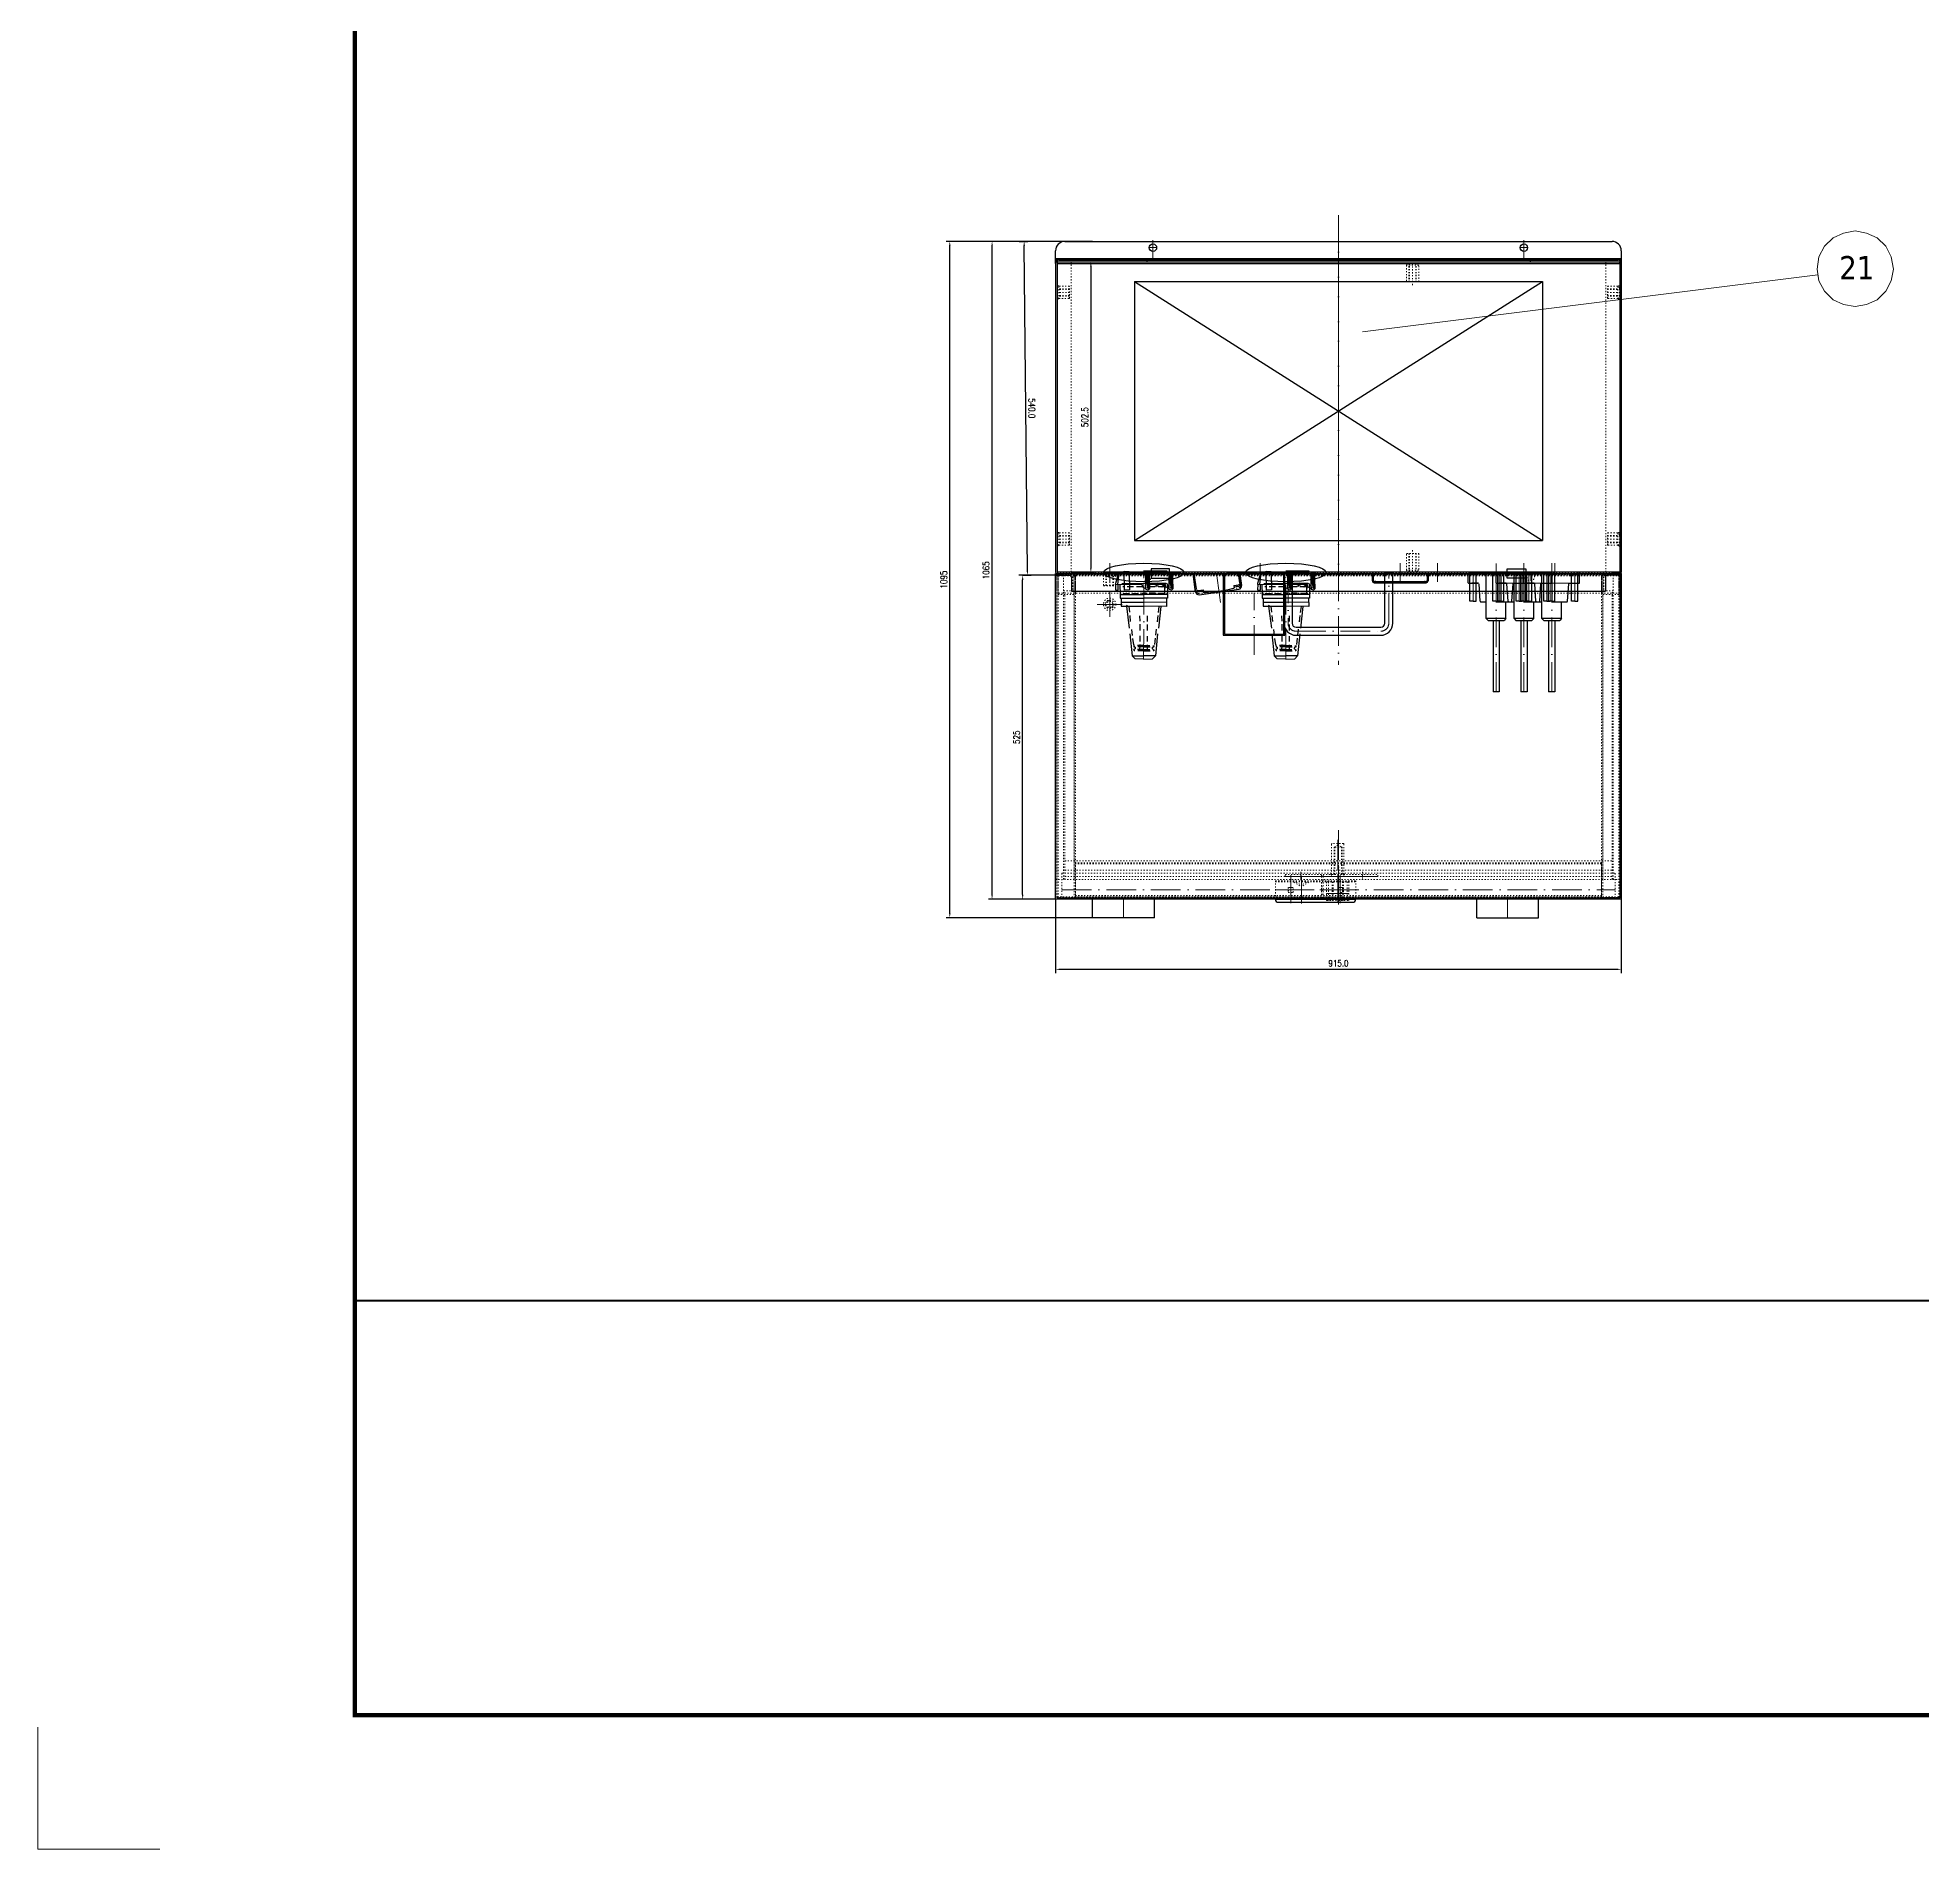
# Model space of a CAD drawing. Header units: millimetres. Extents: x 13152 to 35294, y -6229 to 54471.
# Drawn here: x 27005 to 30054, y 8140 to 11070 of the extents above; entities that cross this region are included whole.
import ezdxf

# ---------------------------------------------------------------- set-up
doc = ezdxf.new("R2010")
doc.units = ezdxf.units.MM
doc.header["$LTSCALE"] = 4
for name, pattern in [('ACAD_ISO03W100', [1.18, 0.47, -0.71]), ('ACAD_ISO10W100', [18, 12, -3, 0, -3]), ('DASHED', [0.75, 0.5, -0.25])]:
    doc.linetypes.add(name, pattern=pattern)
doc.layers.add('1', color=12, linetype='Continuous')
doc.layers.add('4虚线层', color=6, linetype='DASHED')
doc.layers.add('paper', color=254, linetype='Continuous', plot=False)
doc.layers.add('标注、文本', color=3, linetype='Continuous', lineweight=25)
doc.layers.add('铁心', color=3, linetype='Continuous', lineweight=0)
doc.styles.add('Tahoma$001', font='tahoma.ttf', dxfattribs={"height": 2.159784})
doc.styles.add('TH_GBDIM', font='romans.shx', dxfattribs={"width": 0.8, "bigfont": 'gbcbig.shx'})
doc.dimstyles.new('TH_GBDIM1', dxfattribs={"dimscale": 3, "dimtxt": 3.5, "dimasz": 2.5, "dimexe": 2, "dimexo": 0, "dimgap": 1.5, "dimtad": 1, "dimdec": 1, "dimzin": 0, "dimdsep": 46, "dimtxsty": 'TH_GBDIM', "dimcen": 2.5, "dimclrd": 3, "dimclre": 256, "dimclrt": 2, "dimadec": 0, "dimazin": 0, "dimtfac": 0.714286, "dimtdec": 1, "dimtmove": 0, "dimatfit": 3, "dimfxl": 0, "dimtzin": 0, "dimlwd": -1, "dimlwe": -1, "dimarcsym": 0})

# ---------------------------------------------------------------- blocks, each defined once
blk = doc.blocks.new('5354650')
at = {"layer": '4虚线层', "ltscale": 5}
h = blk.add_hatch(color=256, dxfattribs=at)
h.dxf.hatch_style = 2
h.paths.add_polyline_path([(26822.8, -1880.6), (26822.8, -1911.9), (26826.3, -1912.7)])
h = blk.add_hatch(color=256, dxfattribs=at)
h.dxf.hatch_style = 2
h.paths.add_polyline_path([(26822.8, -1880.6), (26826.2, -1881.4), (26826.3, -1912.7)])
at = {"layer": '标注、文本'}
h = blk.add_hatch(color=256, dxfattribs=at)
h.dxf.hatch_style = 2
h.paths.add_polyline_path([(26822.8, -1911.9), (26826.3, -1912.7), (26825.7, -1918.4)])
at = {"layer": '4虚线层', "ltscale": 5}
for points in [[(26842.5, -1858.2), (26842.4, -1880.7)], [(26847.9, -1879.1), (26848, -1847.1)], [(26918.7, -1875.1), (26894.8, -1874.6)], [(26918.9, -1886.8), (26894.8, -1887)], [(26916.9, -1860.8), (26945.2, -1864.4)], [(26951.6, -1874.6), (26927.5, -1874.9)], [(26951.7, -1887), (26927.7, -1886.6)], [(26945.1, -1865.1), (26945.4, -1866.7), (26946.8, -1867), (26948.4, -1866.6), (26949.4, -1865.4)], [(26950.2, -1864.8), (26949.5, -1864.7), (26949.4, -1865.4)], [(26951.6, -1881.2), (26951.4, -1865.9), (26950.9, -1865), (26950.2, -1864.8)], [(26846.3, -1914.4), (26844, -1914.6), (26847.8, -1914), (26848.2, -1890.1)], [(26916.4, -1900.7), (26944.8, -1897.8)], [(26949.6, -1896), (26948.4, -1895), (26947, -1894.7), (26945.4, -1895.1), (26945, -1897.1)], [(26949.6, -1896), (26950.1, -1896.9), (26950.8, -1897)], [(26950.8, -1897), (26951.5, -1897.2), (26951.8, -1895.8)]]:
    blk.add_lwpolyline(points, dxfattribs=at)
for points in [[(26858.8, -1847.4), (26858.8, -1847.4), (26858.4, -1880.8), (26858.4, -1880.8)], [(26860.6, -1849.2), (26860.6, -1849.2), (26860.6, -1880.6), (26860.6, -1880.6)], [(26879.3, -1856.5), (26879.3, -1856.5), (26907.8, -1859.4), (26907.8, -1859.4)], [(26858.7, -1914.4), (26858.7, -1914.4), (26858.4, -1880.8), (26858.4, -1880.8)], [(26942.9, -1880.6), (26942.9, -1880.6), (26943.1, -1863.9), (26943.1, -1863.9)], [(26942.9, -1880.6), (26942.9, -1880.6), (26943.3, -1898.2), (26943.3, -1898.2)], [(26945, -1881.1), (26945, -1881.1), (26944.8, -1897.8), (26944.8, -1897.8)], [(26945, -1881.1), (26945, -1881.1), (26945.2, -1864.4), (26945.2, -1864.4)], [(26949.5, -1880.7), (26949.5, -1880.7), (26949.4, -1865.4), (26949.4, -1865.4)], [(26949.5, -1880.7), (26949.5, -1880.7), (26949.4, -1896.7), (26949.4, -1896.7)], [(26950.2, -1864.8), (26950.2, -1864.8), (26950.4, -1864.2), (26950.4, -1864.2)], [(26951.6, -1881.2), (26951.6, -1881.2), (26951.8, -1895.8), (26951.8, -1895.8)], [(26842.7, -1917.2), (26842.7, -1917.2), (26842.9, -1916.5), (26842.9, -1916.5)], [(26843.7, -1906.5), (26843.7, -1906.5), (26848, -1897.3), (26848, -1897.3)], [(26848.2, -1909), (26848.2, -1909), (26844, -1914.6), (26844, -1914.6)], [(26844.9, -1914.1), (26844.9, -1914.1), (26860.9, -1914.1), (26860.9, -1914.1)], [(26847.8, -1911.1), (26847.8, -1911.1), (26846.3, -1914.4), (26846.3, -1914.4)], [(26847.6, -1902.3), (26847.6, -1902.3), (26847.8, -1901.6), (26847.8, -1901.6)], [(26879.7, -1905.4), (26879.7, -1905.4), (26908.2, -1901.8), (26908.2, -1901.8)]]:
    blk.add_open_spline(points, degree=3, dxfattribs=at)
at = {"layer": '标注、文本', "color": 1, "linetype": 'ACAD_ISO10W100', "lineweight": 18}
blk.add_line((26964.8, -1880.6), (26822.8, -1880.9), dxfattribs=at)
at = {"layer": '标注、文本'}
blk.add_lwpolyline([(26823, -1857.3), (26852.8, -1857.7), (26853.2, -1849.7), (26822.7, -1849.2)], close=True, dxfattribs=at)
for points in [[(26844.2, -1835.3), (26841.9, -1835.5), (26826.2, -1840.6)], [(26826.4, -1880.7), (26826.2, -1840.6), (26844.2, -1838.2)], [(26844.2, -1835.3), (26852.9, -1835.1), (26853.4, -1839.6), (26843.9, -1839.6)], [(26844.2, -1835.3), (26844, -1876.7), (26844.6, -1877.6), (26845.8, -1878.6)], [(26844.8, -1842), (26860.6, -1842.7), (26866.5, -1842.6), (26866.5, -1880.5)], [(26866.5, -1842.6), (26866.9, -1844.1), (26879.3, -1844.1), (26879.6, -1880.6)], [(26872.7, -1844), (26873, -1880.5)], [(26877.9, -1853.2), (26879.4, -1852.9), (26914.8, -1857.4)], [(26924.1, -1858.1), (26959.6, -1861.9), (26959.6, -1880.9)], [(26826.4, -1880.7), (26825.7, -1918.4), (26822.8, -1918.5), (26822.8, -1880.6)], [(26825.8, -1886.4), (26826.9, -1888.1), (26828.2, -1888.4)], [(26826.4, -1880.7), (26826.1, -1919.9), (26826.4, -1921.5), (26827.8, -1921.8)], [(26827.9, -1889.8), (26826.4, -1890.2), (26826.1, -1891.5)], [(26826.3, -1884.3), (26826.6, -1885.8), (26828, -1886.2)], [(26844.9, -1914.1), (26843.2, -1915.2), (26842.7, -1917.2), (26843.1, -1918.8), (26845.2, -1919.3), (26860.5, -1919.1), (26866.3, -1919), (26866.5, -1880.5)], [(26843.9, -1889.8), (26844, -1914.6), (26858.7, -1914.4), (26860.2, -1914), (26860.5, -1912.6), (26860.6, -1880.6)], [(26843.9, -1889.8), (26844, -1914.6), (26844.6, -1915.5), (26845.8, -1916.5)], [(26843.9, -1889.8), (26851.2, -1890)], [(26844, -1886.2), (26844.3, -1888.5)], [(26844, -1886.2), (26844.3, -1888.5)], [(26851.1, -1884.2), (26848.6, -1879.3), (26845.8, -1878.6)], [(26850.8, -1888.5), (26850.4, -1887), (26849, -1886.6)], [(26853.2, -1887.6), (26852.8, -1886.1), (26852.4, -1884.5), (26851.1, -1884.2)], [(26851.2, -1890), (26852.2, -1888.8), (26853.2, -1887.6)], [(26866.6, -1917.7), (26879.7, -1917.8), (26879.6, -1880.6)], [(26923.9, -1903.2), (26959.6, -1899.8), (26959.6, -1880.9)], [(26964.8, -1880.6), (26964.4, -1866.7), (26959.6, -1861.9)], [(26964.8, -1880.6), (26964.4, -1895.1), (26959.6, -1899.8)], [(26826.1, -1919.9), (26826.3, -1922.2), (26826.6, -1923.7), (26828, -1924)], [(26851.1, -1922.1), (26848.6, -1917.1), (26845.8, -1916.5)], [(26879.7, -1908.3), (26914.8, -1904.7)], [(26825.8, -1924.3), (26826.9, -1926), (26828.2, -1926.3)], [(26826.1, -1929.4), (26826.3, -1922.2)], [(26827.9, -1927.7), (26826.4, -1928), (26826.1, -1929.4)], [(26843.9, -1927.7), (26851.2, -1927.9)], [(26850.8, -1926.4), (26850.4, -1924.8), (26849, -1924.5)], [(26853.2, -1925.5), (26852.8, -1923.9), (26852.4, -1922.4), (26851.1, -1922.1)], [(26851.2, -1927.9), (26852, -1927.4), (26853.2, -1925.5)]]:
    blk.add_lwpolyline(points, dxfattribs=at)
for points in [[(26842.6, -1845.1), (26842.6, -1845.1), (26842.4, -1880.7), (26842.4, -1880.7)], [(26860.6, -1842.7), (26860.6, -1842.7), (26860.6, -1880.6), (26860.6, -1880.6)], [(26827.3, -1883.1), (26827.3, -1883.1), (26842.5, -1886.6), (26842.5, -1886.6)], [(26843.8, -1884), (26843.8, -1884), (26827.8, -1883.9), (26827.8, -1883.9)], [(26843.9, -1889.8), (26843.9, -1889.8), (26827.9, -1889.8), (26827.9, -1889.8)], [(26844, -1886.2), (26844, -1886.2), (26828, -1886.2), (26828, -1886.2)], [(26844.3, -1888.5), (26844.3, -1888.5), (26828.2, -1888.4), (26828.2, -1888.4)], [(26842.3, -1903.3), (26842.3, -1903.3), (26842.4, -1880.7), (26842.4, -1880.7)], [(26842.7, -1917.2), (26842.7, -1917.2), (26842.4, -1880.7), (26842.4, -1880.7)], [(26851.1, -1884.2), (26851.1, -1884.2), (26843.8, -1884), (26843.8, -1884)], [(26844, -1886.2), (26844, -1886.2), (26849, -1886.6), (26849, -1886.6)], [(26844.3, -1888.5), (26844.3, -1888.5), (26850.8, -1888.5), (26850.8, -1888.5)], [(26850.8, -1888.5), (26850.8, -1888.5), (26851, -1887.8), (26851, -1887.8)], [(26860.5, -1919.1), (26860.5, -1919.1), (26860.6, -1880.6), (26860.6, -1880.6)], [(26873.2, -1917.7), (26873.2, -1917.7), (26873, -1880.5), (26873, -1880.5)], [(26843.8, -1921.9), (26843.8, -1921.9), (26827.8, -1921.8), (26827.8, -1921.8)], [(26843.9, -1927.7), (26843.9, -1927.7), (26827.9, -1927.7), (26827.9, -1927.7)], [(26844, -1924.1), (26844, -1924.1), (26828, -1924), (26828, -1924)], [(26844.3, -1926.3), (26844.3, -1926.3), (26828.2, -1926.3), (26828.2, -1926.3)], [(26851.1, -1922.1), (26851.1, -1922.1), (26843.8, -1921.9), (26843.8, -1921.9)], [(26844, -1924.1), (26844, -1924.1), (26844.3, -1926.3), (26844.3, -1926.3)], [(26844, -1924.1), (26844, -1924.1), (26849, -1924.5), (26849, -1924.5)], [(26844.3, -1926.3), (26844.3, -1926.3), (26850.8, -1926.4), (26850.8, -1926.4)], [(26850.8, -1926.4), (26850.8, -1926.4), (26851, -1925.7), (26851, -1925.7)]]:
    blk.add_open_spline(points, degree=3, dxfattribs=at)
blk = doc.blocks.new('22569005')
at = {"layer": '4虚线层', "ltscale": 5}
blk.add_line((26040.1, -3605.1), (26040.1, -3615.1), dxfattribs=at)
at = {"layer": '标注、文本'}
for p, q in [((25863.8, -3565.1), (25849.8, -3565.1)), ((25864.8, -3581.7), (25864.8, -3566.1)), ((25864.8, -3581.7), (25864.8, -3571.1)), ((25864.8, -3581.7), (25864.8, -3571.1)), ((25893.9, -3584.6), (25865.8, -3582.7)), ((25893.9, -3584.6), (25865.8, -3582.7)), ((25894.8, -3610.1), (25894.8, -3585.6)), ((25894.8, -3610.1), (25894.8, -3585.6)), ((25921.8, -3594.1), (25894.8, -3594.1)), ((25921.8, -3594.1), (25924.8, -3597.1)), ((25921.8, -3594.1), (25921.8, -3626.1)), ((25921.8, -3594.1), (25924.8, -3597.1)), ((25921.8, -3594.1), (25921.8, -3626.1)), ((25921.8, -3626.1), (25848.8, -3626.1)), ((25894.8, -3634.7), (25894.8, -3626.1)), ((25894.8, -3634.7), (25894.8, -3626.1)), ((25921.8, -3626.1), (25924.8, -3623.1)), ((25921.8, -3626.1), (25924.8, -3623.1)), ((25924.8, -3623.1), (25924.8, -3597.1)), ((25924.8, -3623.1), (25924.8, -3597.1)), ((25924.8, -3605.1), (26040.1, -3605.1)), ((25924.8, -3615.1), (26040.1, -3615.1)), ((26040.1, -3605.1), (26040.1, -3615.1)), ((25850.3, -3646.2), (25850.3, -3647.2)), ((25850.3, -3647.2), (25850.9, -3647.2)), ((25850.3, -3647.2), (25850.9, -3647.2)), ((25850.3, -3654.1), (25850.3, -3649.1)), ((25850.9, -3649.1), (25850.3, -3649.1)), ((25850.9, -3647.2), (25850.9, -3649.1)), ((25863.8, -3655.1), (25851.3, -3655.1)), ((25864.8, -3654.1), (25864.8, -3638.5)), ((25864.8, -3638.6), (25864.8, -3649.1)), ((25864.8, -3638.6), (25864.8, -3649.1)), ((25893.9, -3635.7), (25865.8, -3637.6)), ((25893.9, -3635.7), (25865.8, -3637.6))]:
    blk.add_line(p, q, dxfattribs=at)
at = {"layer": '标注、文本', "color": 1, "linetype": 'ACAD_ISO10W100', "lineweight": 18}
blk.add_line((26040.1, -3610.1), (25848.8, -3610.1), dxfattribs=at)
at = {"layer": '标注、文本'}
for points in [[(25848.7, -3609.9), (25848.4, -3649.2), (25848.7, -3650.7), (25850.1, -3651)], [(25848.4, -3649.2), (25848.6, -3651.4), (25848.9, -3653), (25850.3, -3653.3)]]:
    blk.add_lwpolyline(points, dxfattribs=at)
for centre, start, end in [((25849.8, -3566.1), 90, 180), ((25863.8, -3566.1), 0, 90), ((25893.8, -3585.6), 0, 86.1859), ((25893.8, -3585.6), 0, 86.1859), ((25851.3, -3654.1), 180, 270), ((25863.8, -3654.1), 270, 0), ((25893.8, -3634.7), 273.8141, 0), ((25893.8, -3634.7), 273.8141, 0)]:
    blk.add_arc(centre, 1, start, end, dxfattribs=at)
blk.add_open_spline([(25864.9, -3574.3), (25864.9, -3574.3), (25864.7, -3610), (25864.7, -3610)], degree=3, dxfattribs=at)
blk = doc.blocks.new('*D286')
at = {"layer": 'Defpoints', "color": 0}
for p in [(28549.1, 10740.7), (28666.9, 10740.7), (28651.9, 9676.7)]:
    blk.add_point(p, dxfattribs=at)
at = {"layer": '标注、文本'}
for p, q in [((28666.9, 10740.7), (28543.1, 10740.7)), ((28651.9, 9676.7), (28543.1, 9676.7))]:
    blk.add_line(p, q, dxfattribs=at)
at = {"layer": '标注、文本', "color": 3}
blk.add_line((28549.1, 9684.2), (28549.1, 10733.2), dxfattribs=at)
for points in [[(28547.9, 10733.2), (28550.4, 10733.2), (28549.1, 10740.7)], [(28547.9, 9684.2), (28550.4, 9684.2), (28549.1, 9676.7)]]:
    blk.add_solid(points, dxfattribs=at)
at = {"layer": '标注、文本', "color": 2, "insert": (28539.4, 10208.7), "char_height": 10.5, "attachment_point": 5, "rotation": 90, "style": 'TH_GBDIM'}
blk.add_mtext('1065', dxfattribs=at)
blk = doc.blocks.new('*D287')
at = {"layer": 'Defpoints', "color": 0}
for p in [(28651.9, 9676.7), (29566.9, 9676.7), (29566.9, 9563.3)]:
    blk.add_point(p, dxfattribs=at)
at = {"layer": '标注、文本'}
for p, q in [((28651.9, 9676.7), (28651.9, 9557.3)), ((29566.9, 9676.7), (29566.9, 9557.3))]:
    blk.add_line(p, q, dxfattribs=at)
at = {"layer": '标注、文本', "color": 3}
blk.add_line((28659.4, 9563.3), (29559.4, 9563.3), dxfattribs=at)
for points in [[(28659.4, 9564.5), (28659.4, 9562), (28651.9, 9563.3)], [(29559.4, 9564.5), (29559.4, 9562), (29566.9, 9563.3)]]:
    blk.add_solid(points, dxfattribs=at)
at = {"layer": '标注、文本', "color": 2, "insert": (29109.4, 9573), "char_height": 10.5, "attachment_point": 5, "style": 'TH_GBDIM'}
blk.add_mtext('915.0', dxfattribs=at)
blk = doc.blocks.new('*D288')
at = {"layer": 'Defpoints', "color": 0}
for p in [(28598.6, 10200.7), (28656.8, 10200.7), (28651.9, 9676.7)]:
    blk.add_point(p, dxfattribs=at)
at = {"layer": '标注、文本'}
for p, q in [((28656.8, 10200.7), (28592.6, 10200.7)), ((28651.9, 9676.7), (28592.6, 9676.7))]:
    blk.add_line(p, q, dxfattribs=at)
at = {"layer": '标注、文本', "color": 3}
blk.add_line((28598.6, 9684.2), (28598.6, 10193.2), dxfattribs=at)
for points in [[(28597.4, 10193.2), (28599.9, 10193.2), (28598.6, 10200.7)], [(28597.4, 9684.2), (28599.9, 9684.2), (28598.6, 9676.7)]]:
    blk.add_solid(points, dxfattribs=at)
at = {"layer": '标注、文本', "color": 2, "insert": (28588.9, 9938.7), "char_height": 10.5, "attachment_point": 5, "rotation": 90, "style": 'TH_GBDIM'}
blk.add_mtext('525', dxfattribs=at)
blk = doc.blocks.new('*D300')
at = {"layer": 'Defpoints', "color": 0}
for p in [(28480.7, 10740.7), (28711.8, 10740.7), (28711.8, 9646.7)]:
    blk.add_point(p, dxfattribs=at)
at = {"layer": '标注、文本'}
for p, q in [((28711.8, 10740.7), (28474.7, 10740.7)), ((28711.8, 9646.7), (28474.7, 9646.7))]:
    blk.add_line(p, q, dxfattribs=at)
at = {"layer": '标注、文本', "color": 3}
blk.add_line((28480.7, 9654.2), (28480.7, 10733.2), dxfattribs=at)
for points in [[(28479.5, 10733.2), (28482, 10733.2), (28480.7, 10740.7)], [(28479.5, 9654.2), (28482, 9654.2), (28480.7, 9646.7)]]:
    blk.add_solid(points, dxfattribs=at)
at = {"layer": '标注、文本', "color": 2, "insert": (28471, 10193.7), "char_height": 10.5, "attachment_point": 5, "rotation": 90, "style": 'TH_GBDIM'}
blk.add_mtext('1095', dxfattribs=at)
blk = doc.blocks.new('*D281')
at = {"layer": 'Defpoints', "color": 0}
for p in [(28593.2, 10740.7), (28601, 10740.8), (28598.6, 10200.7)]:
    blk.add_point(p, dxfattribs=at)
at = {"layer": '标注、文本', "linetype": 'ByBlock'}
for p, q in [((28593.2, 10740.7), (28607, 10740.8)), ((28598.6, 10200.7), (28612.3, 10200.8))]:
    blk.add_line(p, q, dxfattribs=at)
at = {"layer": '标注、文本', "color": 3, "linetype": 'ByBlock'}
blk.add_line((28606.3, 10208.3), (28601, 10733.3), dxfattribs=at)
at = {"layer": '标注、文本', "color": 3}
for points in [[(28602.3, 10733.3), (28599.8, 10733.3), (28601, 10740.8)], [(28607.5, 10208.3), (28605, 10208.3), (28606.3, 10200.8)]]:
    blk.add_solid(points, dxfattribs=at)
at = {"layer": '标注、文本', "color": 2, "insert": (28613.4, 10470.9), "char_height": 10.5, "attachment_point": 5, "rotation": 270.5708, "style": 'TH_GBDIM'}
blk.add_mtext('540.0', dxfattribs=at)
blk = doc.blocks.new('*D304')
at = {"layer": 'Defpoints', "color": 0}
for p in [(28656.9, 10707.7), (28676.9, 10205.2), (28708.9, 10205.2)]:
    blk.add_point(p, dxfattribs=at)
at = {"layer": '标注、文本', "linetype": 'ByBlock'}
for p, q in [((28656.9, 10707.7), (28714.9, 10707.7)), ((28676.9, 10205.2), (28714.9, 10205.2))]:
    blk.add_line(p, q, dxfattribs=at)
at = {"layer": '标注、文本', "color": 3, "linetype": 'ByBlock'}
blk.add_line((28708.9, 10700.2), (28708.9, 10212.7), dxfattribs=at)
at = {"layer": '标注、文本', "color": 3}
for points in [[(28707.7, 10700.2), (28710.2, 10700.2), (28708.9, 10707.7)], [(28707.7, 10212.7), (28710.2, 10212.7), (28708.9, 10205.2)]]:
    blk.add_solid(points, dxfattribs=at)
at = {"layer": '标注、文本', "color": 2, "insert": (28699.2, 10456.4), "char_height": 10.5, "attachment_point": 5, "rotation": 90, "style": 'TH_GBDIM'}
blk.add_mtext('502.5', dxfattribs=at)

msp = doc.modelspace()

# ---------------------------------------------------------------- linework, layer by layer
at = {"layer": '1', "color": 0, "lineweight": 40}
msp.add_line((27518.54, 9027.84), (35096.39, 9027.84), dxfattribs=at)
at = {"layer": '1', "color": 0, "lineweight": 40, "const_width": 6.91}
msp.add_lwpolyline([(27518.54, 8356.89), (35096.39, 8356.89), (35096.39, 13803.47), (27518.54, 13803.47), (27518.54, 8356.89)], dxfattribs=at)
at = {"layer": 'paper', "lineweight": 13}
for q in [(27005.45, 8337.15), (27202.79, 8139.81)]:
    msp.add_line((27005.45, 8139.81), q, dxfattribs=at)
at = {"layer": '标注、文本', "color": 1, "linetype": 'ACAD_ISO10W100', "lineweight": 18}
for p, q in [((29109.36, 10783.37), (29109.36, 10055.92)), ((28803.36, 10730.69), (28815.36, 10730.69)), ((28809.36, 10712.59), (28809.36, 10742.59)), ((29109.36, 10742.97), (29109.36, 10174.22)), ((29109.36, 10712.59), (29109.36, 10742.59)), ((29403.36, 10730.69), (29415.36, 10730.69)), ((29409.36, 10712.59), (29409.36, 10742.59)), ((28739.36, 10220.19), (28739.36, 10190.19)), ((28982.86, 10220.19), (28982.86, 10190.19)), ((29209.36, 10220.19), (29209.36, 10190.19)), ((29269.36, 10220.19), (29269.36, 10190.19)), ((29364.36, 10219.81), (29364.36, 10189.81)), ((29409.36, 10220.19), (29409.36, 10190.19)), ((29454.36, 10220.19), (29454.36, 10190.19)), ((29459.36, 10220.19), (29459.36, 10190.19)), ((28852.26, 10205.19), (28719.44, 10205.19)), ((28800.36, 10203.65), (28800.36, 10191.65)), ((28918.65, 10156.72), (28911.86, 10205.02)), ((29050.76, 10205.19), (28917.94, 10205.19)), ((29027.86, 10203.69), (29027.86, 10123.19)), ((29169.32, 10191.72), (29169.32, 10187.44)), ((29190.86, 10123.19), (29190.86, 10203.69)), ((29249.32, 10191.72), (29249.32, 10187.44)), ((29327.12, 10203.69), (29327.12, 10158.69)), ((29327.12, 10203.69), (29327.12, 10158.69)), ((29364.35, 10203.69), (29364.35, 10158.69)), ((29364.35, 10203.69), (29364.35, 10158.69)), ((29369.35, 10158.69), (29369.35, 10205.19)), ((29372.12, 10203.69), (29372.12, 10158.69)), ((29401.59, 10203.69), (29401.59, 10158.69)), ((29401.59, 10203.69), (29401.59, 10158.69)), ((29406.59, 10158.69), (29406.59, 10205.19)), ((29412.12, 10158.69), (29412.12, 10205.19)), ((29417.12, 10203.69), (29417.12, 10158.69)), ((29417.12, 10203.69), (29417.12, 10158.69)), ((29420.36, 10203.65), (29420.36, 10191.65)), ((29446.59, 10203.69), (29446.59, 10158.69)), ((29446.59, 10203.69), (29446.59, 10158.69)), ((29451.59, 10158.69), (29451.59, 10205.19)), ((29491.59, 10203.69), (29491.59, 10158.69)), ((29491.59, 10203.69), (29491.59, 10158.69)), ((28719.36, 10153.69), (28759.36, 10153.69)), ((28739.36, 10133.69), (28739.36, 10173.69)), ((28972.86, 10072.2), (28972.86, 10172.2)), ((29040.86, 10110.19), (29177.86, 10110.19)), ((29109.36, 9788.43), (29109.36, 9668.09)), ((29108.32, 9772.71), (29108.32, 9701.93)), ((29109.36, 9731.65), (29109.36, 9668.81)), ((29032.36, 9715.34), (29032.36, 9670.16)), ((29048.32, 9721.24), (29048.32, 9707.69)), ((29049.37, 9714.75), (29049.37, 9669.57)), ((29108.32, 9671.09), (29108.32, 9716.58)), ((29112.36, 9715.34), (29112.36, 9670.16)), ((28661.86, 9691.69), (29556.86, 9691.69)), ((28761.75, 9646.7), (28761.75, 9676.69)), ((29007.36, 9691.69), (29137.36, 9691.69)), ((29090.32, 9686.19), (29126.32, 9686.19)), ((29382.96, 9646.7), (29382.96, 9676.69))]:
    msp.add_line(p, q, dxfattribs=at)
at = {"layer": '标注、文本'}
for p, q in [((28666.86, 10740.69), (29551.86, 10740.69)), ((28651.86, 10705.19), (28651.86, 10725.69)), ((28651.86, 10712.69), (28651.86, 10205.69)), ((29566.86, 10712.69), (28651.86, 10712.69)), ((29566.86, 10710.69), (28651.86, 10710.69)), ((28654.36, 10712.69), (28654.36, 10709.52)), ((28654.36, 10712.69), (28654.36, 10203.69)), ((28654.36, 10707.69), (29564.36, 10707.69)), ((28654.36, 10705.19), (29564.36, 10705.19)), ((28656.86, 10710.19), (29561.86, 10710.19)), ((28799.36, 10710.19), (28799.36, 10707.69)), ((29419.36, 10710.19), (29419.36, 10707.69)), ((29564.36, 10712.69), (29564.36, 10203.69)), ((29566.86, 10725.69), (29566.86, 10703.29)), ((29566.86, 10712.69), (29566.86, 10205.69)), ((28657.36, 10668.19), (28654.36, 10669.37)), ((28779.36, 10675.69), (28779.36, 10256.69)), ((28779.36, 10675.69), (29439.36, 10675.69)), ((28779.36, 10675.69), (29439.36, 10256.69)), ((28779.36, 10256.69), (29439.36, 10675.69)), ((29439.36, 10675.69), (29439.36, 10256.69)), ((29561.36, 10668.19), (29564.36, 10669.37)), ((28657.36, 10648.19), (28654.36, 10646.79)), ((29561.36, 10648.19), (29564.36, 10646.79)), ((28657.36, 10269.19), (28654.36, 10270.37)), ((28657.36, 10249.19), (28654.36, 10247.79)), ((28779.36, 10256.69), (29439.36, 10256.69)), ((29561.36, 10269.19), (29564.36, 10270.37)), ((29561.36, 10249.19), (29564.36, 10247.79)), ((28651.86, 10203.69), (29566.86, 10203.69)), ((28651.86, 9676.69), (28651.86, 10203.69)), ((28651.86, 9708.69), (28651.86, 10199.69)), ((28654.36, 10206.19), (29564.36, 10206.19)), ((28654.36, 10203.69), (29564.36, 10203.69)), ((28655.86, 10203.69), (28664.86, 10203.69)), ((28656.86, 10200.69), (28674.86, 10200.69)), ((28677.36, 10198.19), (28677.36, 10175.19)), ((28681.86, 10199.69), (28683.86, 10199.69)), ((28729.36, 10200.69), (28727.96, 10203.69)), ((28749.36, 10200.69), (28750.54, 10203.69)), ((28806.36, 10211.19), (28806.36, 10196.19)), ((28836.36, 10211.19), (28806.36, 10211.19)), ((28806.36, 10196.19), (28836.36, 10196.19)), ((28836.36, 10196.19), (28836.36, 10211.19)), ((28874.23, 10203.28), (28876.21, 10203.56)), ((28878.41, 10173.58), (28874.23, 10203.28)), ((28876.21, 10203.56), (28949.89, 10203.82)), ((28879.69, 10178.81), (28876.21, 10203.56)), ((28922.86, 10203.69), (28922.86, 10103.69)), ((28924.86, 10203.69), (28924.86, 10105.69)), ((28940.02, 10184.25), (28947.45, 10185.3)), ((28940.02, 10184.25), (28940.55, 10180.49)), ((28940.3, 10182.27), (28947.73, 10183.32)), ((28944.97, 10184.95), (28945.25, 10182.97)), ((28947.91, 10203.54), (28949.89, 10203.82)), ((28950, 10188.69), (28947.91, 10203.54)), ((28952.68, 10184.01), (28949.89, 10203.82)), ((28949.89, 10203.82), (28952.68, 10184.01)), ((28950.7, 10183.74), (28950.56, 10184.73)), ((29020.86, 10105.69), (29020.86, 10203.69)), ((29021.36, 10203.69), (29021.36, 10123.19)), ((29034.36, 10203.69), (29021.36, 10203.69)), ((29022.86, 10103.69), (29022.86, 10203.69)), ((29034.36, 10203.69), (29034.36, 10123.19)), ((29164.32, 10191.69), (29164.32, 10203.69)), ((29164.32, 10203.69), (29165.82, 10203.69)), ((29165.82, 10192.19), (29165.82, 10203.69)), ((29167.32, 10190.69), (29251.32, 10190.69)), ((29167.32, 10188.69), (29251.32, 10188.69)), ((29197.36, 10203.69), (29184.36, 10203.69)), ((29184.36, 10123.19), (29184.36, 10203.69)), ((29197.36, 10123.19), (29197.36, 10203.69)), ((29252.82, 10203.69), (29252.82, 10192.19)), ((29252.82, 10203.69), (29254.32, 10203.69)), ((29254.32, 10203.69), (29254.32, 10191.69)), ((29322.12, 10158.69), (29322.12, 10205.19)), ((29332.12, 10158.69), (29332.12, 10205.19)), ((29359.35, 10158.69), (29359.35, 10205.19)), ((29364.36, 10206.19), (29364.36, 10203.69)), ((29367.12, 10158.69), (29367.12, 10205.19)), ((29372.12, 10203.69), (29372.12, 10158.69)), ((29377.12, 10158.69), (29377.12, 10205.19)), ((29382.36, 10196.19), (29382.36, 10211.19)), ((29382.36, 10211.19), (29412.36, 10211.19)), ((29412.36, 10196.19), (29382.36, 10196.19)), ((29396.59, 10158.69), (29396.59, 10205.19)), ((29404.35, 10158.69), (29404.35, 10205.19)), ((29409.35, 10203.69), (29409.35, 10158.69)), ((29409.35, 10203.69), (29409.35, 10158.69)), ((29409.36, 10206.19), (29409.36, 10203.69)), ((29412.36, 10211.19), (29412.36, 10196.19)), ((29414.35, 10158.69), (29414.35, 10205.19)), ((29422.12, 10158.69), (29422.12, 10205.19)), ((29441.59, 10158.69), (29441.59, 10205.19)), ((29449.35, 10158.69), (29449.35, 10205.19)), ((29454.35, 10203.69), (29454.35, 10158.69)), ((29454.35, 10203.69), (29454.35, 10158.69)), ((29454.36, 10206.19), (29454.36, 10203.69)), ((29459.35, 10158.69), (29459.35, 10205.19)), ((29486.59, 10158.69), (29486.59, 10205.19)), ((29496.59, 10158.69), (29496.59, 10205.19)), ((29536.86, 10199.69), (29534.86, 10199.69)), ((29541.36, 10198.19), (29541.36, 10175.19)), ((29561.86, 10200.69), (29543.86, 10200.69)), ((29562.86, 10203.69), (29553.86, 10203.69)), ((29562.86, 10201.69), (29553.86, 10201.69)), ((29564.86, 10199.69), (29562.86, 10199.69)), ((29564.86, 10201.69), (29564.86, 9678.69)), ((29564.86, 10171.69), (29564.86, 10201.69)), ((29564.86, 9679.69), (29564.86, 10199.69)), ((29564.86, 9708.69), (29564.86, 10199.69)), ((29566.86, 10203.69), (29566.86, 9676.69)), ((29566.86, 9708.69), (29566.86, 10199.69)), ((28677.36, 10175.19), (29541.36, 10175.19)), ((28880.39, 10173.85), (28880.25, 10174.84)), ((28883.08, 10176.25), (28890.51, 10177.3)), ((28883.36, 10174.27), (28890.79, 10175.32)), ((28884.06, 10169.32), (28948.42, 10178.37)), ((28885.56, 10176.6), (28885.84, 10174.62)), ((28890.51, 10177.3), (28891.04, 10173.53)), ((29327.12, 10158.69), (29322.12, 10158.69)), ((29327.12, 10158.69), (29332.12, 10158.69)), ((29364.35, 10158.69), (29359.35, 10158.69)), ((29364.35, 10158.69), (29369.35, 10158.69)), ((29372.12, 10158.69), (29367.12, 10158.69)), ((29372.12, 10158.69), (29377.12, 10158.69)), ((29401.59, 10158.69), (29396.59, 10158.69)), ((29401.59, 10158.69), (29406.59, 10158.69)), ((29409.35, 10158.69), (29404.35, 10158.69)), ((29409.35, 10158.69), (29414.35, 10158.69)), ((29417.12, 10158.69), (29412.12, 10158.69)), ((29417.12, 10158.69), (29422.12, 10158.69)), ((29446.59, 10158.69), (29441.59, 10158.69)), ((29446.59, 10158.69), (29451.59, 10158.69)), ((29454.35, 10158.69), (29449.35, 10158.69)), ((29454.35, 10158.69), (29459.35, 10158.69)), ((29491.59, 10158.69), (29486.59, 10158.69)), ((29491.59, 10158.69), (29496.59, 10158.69)), ((28922.86, 10103.69), (29022.86, 10103.69)), ((28924.86, 10105.69), (29020.86, 10105.69)), ((29040.86, 10116.69), (29177.86, 10116.69)), ((29040.86, 10103.69), (29177.86, 10103.69)), ((29566.86, 9676.69), (28651.86, 9676.69)), ((28711.75, 9646.7), (28711.75, 9676.69)), ((28811.75, 9646.7), (28811.75, 9676.69)), ((29007.36, 9676.69), (29137.36, 9676.69)), ((29012.36, 9671.69), (29132.36, 9671.69)), ((29081.82, 9679.69), (29084.82, 9679.69)), ((29332.96, 9646.7), (29332.96, 9676.69)), ((29432.96, 9646.7), (29432.96, 9676.69)), ((29564.36, 9678.69), (29564.36, 9680.69)), ((28811.75, 9646.7), (28711.75, 9646.7)), ((29332.96, 9646.7), (29432.96, 9646.7))]:
    msp.add_line(p, q, dxfattribs=at)
at = {"layer": '标注、文本', "color": 2, "linetype": 'ACAD_ISO03W100', "lineweight": 18}
for p, q in [((28654.36, 10712.69), (28654.36, 10205.69)), ((28676.86, 10704.69), (28654.36, 10704.69)), ((28656.86, 10707.69), (29561.86, 10707.69)), ((28676.86, 10712.69), (28676.86, 10205.19)), ((28676.86, 10712.69), (28676.86, 10205.19)), ((29219.36, 10702.19), (29222.36, 10705.19)), ((29219.36, 10702.19), (29219.36, 10675.69)), ((29239.36, 10702.19), (29219.36, 10702.19)), ((29236.36, 10705.19), (29222.36, 10705.19)), ((29223.36, 10675.19), (29223.36, 10705.19)), ((29224.36, 10675.19), (29224.36, 10705.19)), ((29229.36, 10670.19), (29229.36, 10705.19)), ((29234.36, 10675.19), (29234.36, 10705.19)), ((29235.36, 10675.19), (29235.36, 10705.19)), ((29236.36, 10705.19), (29239.36, 10702.19)), ((29239.36, 10675.69), (29239.36, 10702.19)), ((29541.86, 10712.69), (29541.86, 10205.19)), ((29541.86, 10712.69), (29541.86, 10205.19)), ((29541.86, 10704.69), (29564.36, 10704.69)), ((29564.36, 10712.69), (29564.36, 10205.69)), ((29219.36, 10675.69), (29219.86, 10675.19)), ((29219.36, 10675.69), (29239.36, 10675.69)), ((29219.86, 10675.19), (29238.86, 10675.19)), ((29238.86, 10675.19), (29239.36, 10675.69)), ((28654.36, 10665.19), (28657.36, 10668.19)), ((28654.36, 10665.19), (28654.36, 10651.19)), ((28674.36, 10664.19), (28654.36, 10664.19)), ((28674.36, 10663.19), (28654.36, 10663.19)), ((28674.36, 10658.19), (28654.36, 10658.19)), ((28674.36, 10653.19), (28654.36, 10653.19)), ((28674.36, 10652.19), (28654.36, 10652.19)), ((28657.36, 10648.19), (28654.36, 10651.19)), ((28673.86, 10668.19), (28657.36, 10668.19)), ((28657.36, 10668.19), (28657.36, 10648.19)), ((28657.36, 10648.19), (28673.86, 10648.19)), ((28674.36, 10667.69), (28673.86, 10668.19)), ((28673.86, 10648.19), (28673.86, 10668.19)), ((28673.86, 10648.19), (28674.36, 10648.69)), ((28674.36, 10648.69), (28674.36, 10667.69)), ((29544.36, 10667.69), (29544.86, 10668.19)), ((29544.36, 10648.69), (29544.36, 10667.69)), ((29544.36, 10664.19), (29564.36, 10664.19)), ((29544.36, 10663.19), (29564.36, 10663.19)), ((29544.36, 10658.19), (29564.36, 10658.19)), ((29544.36, 10653.19), (29564.36, 10653.19)), ((29544.36, 10652.19), (29564.36, 10652.19)), ((29544.86, 10648.19), (29544.36, 10648.69)), ((29544.86, 10668.19), (29561.36, 10668.19)), ((29544.86, 10648.19), (29544.86, 10668.19)), ((29561.36, 10648.19), (29544.86, 10648.19)), ((29564.36, 10665.19), (29561.36, 10668.19)), ((29561.36, 10668.19), (29561.36, 10648.19)), ((29561.36, 10648.19), (29564.36, 10651.19)), ((29564.36, 10665.19), (29564.36, 10651.19)), ((28654.36, 10266.19), (28657.36, 10269.19)), ((28654.36, 10266.19), (28654.36, 10252.19)), ((28674.36, 10265.19), (28654.36, 10265.19)), ((28674.36, 10264.19), (28654.36, 10264.19)), ((28674.36, 10259.19), (28654.36, 10259.19)), ((28674.36, 10254.19), (28654.36, 10254.19)), ((28674.36, 10253.19), (28654.36, 10253.19)), ((28657.36, 10249.19), (28654.36, 10252.19)), ((28673.86, 10269.19), (28657.36, 10269.19)), ((28657.36, 10269.19), (28657.36, 10249.19)), ((28657.36, 10249.19), (28673.86, 10249.19)), ((28674.36, 10268.69), (28673.86, 10269.19)), ((28673.86, 10249.19), (28673.86, 10269.19)), ((28673.86, 10249.19), (28674.36, 10249.69)), ((28674.36, 10249.69), (28674.36, 10268.69)), ((29544.36, 10268.69), (29544.86, 10269.19)), ((29544.36, 10249.69), (29544.36, 10268.69)), ((29544.36, 10265.19), (29564.36, 10265.19)), ((29544.36, 10264.19), (29564.36, 10264.19)), ((29544.36, 10259.19), (29564.36, 10259.19)), ((29544.36, 10254.19), (29564.36, 10254.19)), ((29544.36, 10253.19), (29564.36, 10253.19)), ((29544.86, 10249.19), (29544.36, 10249.69)), ((29544.86, 10269.19), (29561.36, 10269.19)), ((29544.86, 10249.19), (29544.86, 10269.19)), ((29561.36, 10249.19), (29544.86, 10249.19)), ((29564.36, 10266.19), (29561.36, 10269.19)), ((29561.36, 10269.19), (29561.36, 10249.19)), ((29561.36, 10249.19), (29564.36, 10252.19)), ((29564.36, 10266.19), (29564.36, 10252.19)), ((29219.36, 10235.69), (29219.86, 10236.19)), ((29219.36, 10209.19), (29219.36, 10235.69)), ((29219.36, 10235.69), (29239.36, 10235.69)), ((29219.86, 10236.19), (29238.86, 10236.19)), ((29223.36, 10236.19), (29223.36, 10206.19)), ((29224.36, 10236.19), (29224.36, 10206.19)), ((29229.36, 10241.19), (29229.36, 10206.19)), ((29234.36, 10236.19), (29234.36, 10206.19)), ((29235.36, 10236.19), (29235.36, 10206.19)), ((29238.86, 10236.19), (29239.36, 10235.69)), ((29239.36, 10235.69), (29239.36, 10209.19)), ((28653.86, 9678.69), (28653.86, 10201.69)), ((28653.86, 10201.69), (29564.86, 10201.69)), ((28653.86, 10171.69), (28653.86, 10201.69)), ((29564.86, 10201.69), (28653.86, 10201.69)), ((29564.86, 10199.69), (28653.86, 10199.69)), ((28653.86, 9679.69), (28653.86, 10199.69)), ((28653.86, 10199.69), (28655.86, 10199.69)), ((28653.86, 9708.69), (28653.86, 10199.69)), ((28654.41, 10205.19), (29564.31, 10205.19)), ((28655.86, 10171.69), (28655.86, 10201.69)), ((28655.86, 10201.69), (28664.86, 10201.69)), ((28655.86, 9679.69), (28655.86, 10199.69)), ((28655.86, 10169.69), (28655.86, 10199.69)), ((28656.86, 10203.19), (28674.86, 10203.19)), ((28664.86, 10175.69), (28664.86, 10203.69)), ((28664.86, 9708.69), (28664.86, 10199.69)), ((28679.86, 10198.19), (28679.86, 10175.19)), ((28681.86, 10171.69), (28681.86, 10201.69)), ((28681.86, 10199.69), (28681.86, 9679.69)), ((28681.86, 10169.69), (28681.86, 10199.69)), ((28683.86, 10171.69), (28683.86, 10201.69)), ((28683.86, 10199.69), (28683.86, 9679.69)), ((28729.36, 10200.69), (28732.36, 10203.69)), ((28729.36, 10200.69), (28729.36, 10184.19)), ((28749.36, 10200.69), (28729.36, 10200.69)), ((28729.36, 10184.19), (28729.86, 10183.69)), ((28729.36, 10184.19), (28749.36, 10184.19)), ((28729.86, 10183.69), (28748.86, 10183.69)), ((28746.36, 10203.69), (28732.36, 10203.69)), ((28733.36, 10183.69), (28733.36, 10203.69)), ((28734.36, 10183.69), (28734.36, 10203.69)), ((28739.36, 10183.69), (28739.36, 10203.69)), ((28744.36, 10183.69), (28744.36, 10203.69)), ((28745.36, 10183.69), (28745.36, 10203.69)), ((28746.36, 10203.69), (28749.36, 10200.69)), ((28748.86, 10183.69), (28749.36, 10184.19)), ((28749.36, 10184.19), (28749.36, 10200.69)), ((28794.36, 10197.65), (28794.36, 10203.69)), ((28806.36, 10197.65), (28806.36, 10203.69)), ((29219.36, 10209.19), (29222.36, 10206.19)), ((29239.36, 10209.19), (29219.36, 10209.19)), ((29236.36, 10206.19), (29222.36, 10206.19)), ((29236.36, 10206.19), (29239.36, 10209.19)), ((29412.36, 10197.65), (29412.36, 10203.69)), ((29414.36, 10197.65), (29414.36, 10203.69)), ((29426.36, 10197.65), (29426.36, 10203.69)), ((29534.86, 10171.69), (29534.86, 10201.69)), ((29534.86, 10199.69), (29534.86, 9679.69)), ((29536.86, 10171.69), (29536.86, 10201.69)), ((29536.86, 10199.69), (29536.86, 9679.69)), ((29536.86, 10169.69), (29536.86, 10199.69)), ((29538.86, 10198.19), (29538.86, 10175.19)), ((29561.86, 10203.19), (29543.86, 10203.19)), ((29553.86, 9708.69), (29553.86, 10203.69)), ((29553.86, 10175.69), (29553.86, 10203.69)), ((29562.86, 10171.69), (29562.86, 10201.69)), ((29562.86, 9679.69), (29562.86, 10199.69)), ((29562.86, 10169.69), (29562.86, 10199.69)), ((29566.83, 10205.19), (29566.86, 10205.19)), ((29564.86, 10171.69), (28653.86, 10171.69)), ((28655.86, 10169.69), (28681.86, 10169.69)), ((28664.86, 10175.69), (28681.86, 10175.69)), ((28666.86, 9708.69), (28666.86, 10175.69)), ((28681.86, 9708.69), (28681.86, 10175.69)), ((28883.78, 10171.3), (28897.51, 10173.23)), ((28934.41, 10178.42), (28948.14, 10180.35)), ((29536.86, 9708.69), (29536.86, 10175.69)), ((29553.86, 10175.69), (29536.86, 10175.69)), ((29562.86, 10169.69), (29536.86, 10169.69)), ((29551.86, 9708.69), (29551.86, 10175.69)), ((29098.32, 9765.69), (29098.32, 9716.69)), ((29117.32, 9766.69), (29099.32, 9766.69)), ((29108.32, 9764.69), (29102.32, 9760.69)), ((29102.32, 9716.69), (29102.32, 9760.69)), ((29115.32, 9760.69), (29102.32, 9760.69)), ((29103.32, 9716.69), (29103.32, 9761.35)), ((29108.32, 9764.69), (29115.32, 9760.69)), ((29114.32, 9716.69), (29114.32, 9761.26)), ((29115.32, 9716.69), (29115.32, 9760.69)), ((29118.32, 9716.69), (29118.32, 9765.69)), ((28666.86, 9738.69), (29551.86, 9738.69)), ((29534.86, 9735.69), (28683.86, 9735.69)), ((28683.86, 9735.69), (28683.86, 9680.69)), ((29534.86, 9733.69), (28683.86, 9733.69)), ((29534.86, 9680.69), (29534.86, 9735.69)), ((28651.86, 9708.69), (29566.86, 9708.69)), ((28661.86, 9718.69), (29556.86, 9718.69)), ((28661.86, 9718.69), (28661.86, 9680.69)), ((28666.86, 9723.69), (29553.86, 9723.69)), ((28666.86, 9713.69), (29553.86, 9713.69)), ((29007.36, 9706.69), (29137.36, 9706.69)), ((29007.36, 9676.69), (29007.36, 9706.69)), ((29007.36, 9704.69), (29137.36, 9704.69)), ((29023.28, 9716.69), (29173.28, 9716.69)), ((29023.28, 9713.69), (29023.28, 9716.69)), ((29023.28, 9713.69), (29173.28, 9713.69)), ((29028.32, 9695.69), (29028.32, 9687.69)), ((29036.32, 9695.69), (29028.32, 9695.69)), ((29028.36, 9695.69), (29028.36, 9687.69)), ((29028.36, 9695.69), (29036.36, 9695.69)), ((29032.36, 9686.86), (29032.36, 9696.51)), ((29036.32, 9687.69), (29036.32, 9695.69)), ((29036.36, 9687.69), (29036.36, 9695.69)), ((29037.25, 9704.1), (29049.37, 9697.1)), ((29041.25, 9704.1), (29049.37, 9699.41)), ((29049.37, 9706.1), (29049.37, 9697.1)), ((29057.5, 9704.1), (29049.37, 9699.41)), ((29061.5, 9704.1), (29049.37, 9697.1)), ((29081.82, 9713.69), (29081.82, 9716.69)), ((29081.82, 9713.69), (29081.82, 9679.69)), ((29081.82, 9696.69), (29084.82, 9696.69)), ((29084.82, 9713.69), (29084.82, 9716.69)), ((29084.82, 9713.69), (29084.82, 9679.69)), ((29126.32, 9704.69), (29090.32, 9704.69)), ((29090.32, 9704.69), (29090.32, 9674.69)), ((29093.32, 9704.69), (29093.32, 9674.69)), ((29097.28, 9716.69), (29098.32, 9717.95)), ((29098.32, 9716.69), (29118.32, 9716.69)), ((29098.32, 9716.69), (29098.32, 9713.69)), ((29099.32, 9674.69), (29099.32, 9704.69)), ((29100.82, 9674.69), (29100.82, 9704.69)), ((29108.32, 9695.65), (29108.32, 9687.65)), ((29116.32, 9695.65), (29108.32, 9695.65)), ((29108.36, 9695.69), (29108.36, 9687.69)), ((29108.36, 9695.69), (29116.36, 9695.69)), ((29112.36, 9686.86), (29112.36, 9696.51)), ((29115.82, 9674.69), (29115.82, 9704.69)), ((29116.32, 9687.65), (29116.32, 9695.65)), ((29116.36, 9687.69), (29116.36, 9695.69)), ((29117.32, 9674.69), (29117.32, 9704.69)), ((29118.32, 9717.72), (29119.12, 9716.69)), ((29118.32, 9716.69), (29118.32, 9713.69)), ((29123.32, 9674.69), (29123.32, 9704.69)), ((29126.32, 9674.69), (29126.32, 9704.69)), ((29126.32, 9674.69), (29126.32, 9704.69)), ((29137.36, 9676.69), (29137.36, 9706.69)), ((29148.32, 9721.24), (29148.32, 9710.32)), ((29173.28, 9713.69), (29173.28, 9716.69)), ((29556.86, 9718.69), (29556.86, 9680.69)), ((28683.86, 9679.69), (28653.86, 9679.69)), ((29564.86, 9678.69), (28653.86, 9678.69)), ((28654.36, 9680.69), (29564.36, 9680.69)), ((28654.36, 9678.69), (28654.36, 9680.69)), ((28654.36, 9678.69), (29564.36, 9678.69)), ((28683.86, 9682.69), (29534.86, 9682.69)), ((28683.86, 9680.69), (29534.86, 9680.69)), ((28751.31, 9678.69), (29564.36, 9678.69)), ((29007.36, 9678.69), (29137.36, 9678.69)), ((29028.32, 9687.69), (29036.32, 9687.69)), ((29028.36, 9687.69), (29036.36, 9687.69)), ((29081.82, 9690.69), (29084.82, 9690.69)), ((29081.82, 9684.69), (29084.82, 9684.69)), ((29090.32, 9674.69), (29126.32, 9674.69)), ((29108.32, 9687.65), (29116.32, 9687.65)), ((29108.36, 9687.69), (29116.36, 9687.69)), ((29534.86, 9679.69), (29564.86, 9679.69))]:
    msp.add_line(p, q, dxfattribs=at)
at = {"layer": '标注、文本'}
for centre in [(28809.36, 10730.69), (29409.36, 10730.69)]:
    msp.add_circle(centre, 6, dxfattribs=at)
at = {"layer": '标注、文本', "color": 2, "linetype": 'ACAD_ISO03W100', "lineweight": 18}
for radius in [10, 7, 5]:
    msp.add_circle((28739.36, 10153.69), radius, dxfattribs=at)
at = {"layer": '标注、文本'}
for centre, radius, start, end in [((28666.86, 10725.69), 15, 90, 180), ((29551.86, 10725.69), 15, 0, 90), ((28656.86, 10705.19), 5, 90, 180), ((29561.86, 10705.19), 5, 0, 90), ((28656.86, 10205.69), 5, 180, 270), ((28655.86, 10199.69), 4, 90, 180), ((28674.86, 10198.19), 2.5, 0, 90), ((28947.03, 10188.27), 5, 278, 8), ((28947.73, 10183.32), 5, 278, 8), ((29167.32, 10191.69), 3, 180, 270), ((29167.32, 10192.19), 1.5, 180, 270), ((29251.32, 10192.19), 1.5, 270, 0), ((29251.32, 10191.69), 3, 270, 0), ((29543.86, 10198.19), 2.5, 90, 180), ((29561.86, 10205.69), 5, 270, 0), ((29562.86, 10199.69), 4, 0, 90), ((29562.86, 10199.69), 2, 0, 90), ((28882.66, 10179.22), 5, 188, 278), ((28883.36, 10174.27), 5, 188, 278), ((29040.86, 10123.19), 19.5, 180, 270), ((29040.86, 10123.19), 6.5, 180, 270), ((29177.86, 10123.19), 19.5, 270, 0), ((29177.86, 10123.19), 6.5, 270, 0), ((29012.36, 9676.69), 5, 180, 270), ((29132.36, 9676.69), 5, 270, 0)]:
    msp.add_arc(centre, radius, start, end, dxfattribs=at)
at = {"layer": '标注、文本', "color": 2, "linetype": 'ACAD_ISO03W100', "lineweight": 18}
for centre, radius, start, end in [((28656.86, 10705.19), 2.5, 90, 180), ((29561.86, 10705.19), 2.5, 0, 90), ((28655.86, 10199.69), 2, 90, 180), ((28656.86, 10205.69), 2.5, 180, 270), ((28674.86, 10198.19), 5, 0, 90), ((28800.36, 10197.65), 6, 180, 0), ((29420.36, 10197.65), 6, 180, 0), ((29543.86, 10198.19), 5, 90, 180), ((29561.86, 10205.69), 2.5, 270, 0), ((28739.36, 10153.69), 6, 90, 0), ((29099.32, 9765.69), 1, 90, 180), ((29117.32, 9765.69), 1, 0, 90)]:
    msp.add_arc(centre, radius, start, end, dxfattribs=at)
at = {"layer": '标注、文本', "lineweight": 18}
for centre, start, end in [((28947.03, 10188.27), 278, 8), ((28947.73, 10183.32), 278, 8), ((28882.66, 10179.22), 188, 278), ((28883.36, 10174.27), 188, 278)]:
    msp.add_arc(centre, 3, start, end, dxfattribs=at)
at = {"layer": '标注、文本', "color": 1, "linetype": 'ACAD_ISO10W100', "lineweight": 18}
for centre, start, end in [((29040.86, 10123.19), 180, 270), ((29177.86, 10123.19), 270, 0)]:
    msp.add_arc(centre, 13, start, end, dxfattribs=at)
at = {"layer": '标注、文本'}
for centre in [(28794.61, 10205.19), (29024.35, 10205.19)]:
    msp.add_ellipse(centre, major_axis=(-64.91, 0), ratio=0.2310811, dxfattribs=at)
msp.add_ellipse((28915.79, 10177.01), major_axis=(-24.76, -3.48), ratio=0.072, start_param=0, end_param=3.1415927, dxfattribs=at)
at = {"layer": '铁心', "lineweight": 13}
msp.add_lwpolyline([(30006.97, 10695.9), (30003.66, 10715.78), (29994.62, 10732.95), (29980.77, 10746.8), (29963.6, 10754.33), (29945.23, 10757.65), (29926.55, 10754.33), (29909.69, 10746.8), (29895.83, 10732.95), (29886.49, 10715.78), (29883.48, 10695.9), (29886.49, 10677.23), (29895.83, 10660.36), (29909.69, 10646.51), (29926.55, 10638.68), (29945.23, 10635.66), (29963.6, 10638.68), (29980.77, 10646.51), (29994.62, 10660.36), (30003.66, 10677.23)], close=True, dxfattribs=at)
msp.add_lwpolyline([(29148.37, 10594.65), (29884.99, 10686.57), (29884.99, 10686.57)], dxfattribs=at)

# ---------------------------------------------------------------- block references
at = {"layer": '标注、文本', "xscale": -1, "rotation": 90}
for p in [(26913.73, 37030.07), (27143.48, 37030.07)]:
    msp.add_blockref('5354650', p, dxfattribs=at)
at = {"layer": '标注、文本', "rotation": 270}
for p in [(32974.48, 36052.51), (33019.48, 36052.51), (33064.48, 36052.51)]:
    msp.add_blockref('22569005', p, dxfattribs=at)

# ---------------------------------------------------------------- texts
at = {"layer": '铁心', "lineweight": 13, "style": 'Tahoma$001'}
msp.add_text('21', height=37.589, dxfattribs=at).set_placement((29919.55, 10679.48))

# ---------------------------------------------------------------- dimensions: what is measured, and where the dimension line sits
at = {"layer": '标注、文本'}
for base, p1, p2, text, picture, middle in [((28480.73, 10740.69), (28711.75, 9646.7), (28711.75, 10740.69), '1095', '*D300', (28470.98, 10193.7)), ((28549.12, 10740.69), (28651.86, 9676.69), (28666.86, 10740.69), '1065', '*D286', (28539.37, 10208.69)), ((28598.62, 10200.69), (28651.86, 9676.69), (28656.81, 10200.69), '525', '*D288', (28588.87, 9938.69))]:
    dim = msp.add_linear_dim(base=base, p1=p1, p2=p2, angle=90, text=text, dimstyle='TH_GBDIM1', dxfattribs=at)
    dim.commit()
    dim.dimension.update_dxf_attribs({"geometry": picture, "text_midpoint": middle})
dim = msp.add_aligned_dim(p1=(28598.62, 10200.69), p2=(28593.24, 10740.69), distance=-7.72, dimstyle='TH_GBDIM1', override={"dimfxl": 1.5, "dimarcsym": 1}, dxfattribs=at)
dim.commit()
dim.dimension.update_dxf_attribs({"geometry": '*D281', "text_midpoint": (28613.4, 10470.86)})
dim = msp.add_linear_dim(base=(28708.94, 10205.19), p1=(28656.86, 10707.69), p2=(28676.86, 10205.19), angle=90, dimstyle='TH_GBDIM1', override={"dimfxl": 1.5, "dimarcsym": 1}, dxfattribs=at)
dim.commit()
dim.dimension.update_dxf_attribs({"geometry": '*D304', "text_midpoint": (28699.19, 10456.44)})
dim = msp.add_linear_dim(base=(29566.86, 9563.27), p1=(28651.86, 9676.69), p2=(29566.86, 9676.69), dimstyle='TH_GBDIM1', dxfattribs=at)
dim.commit()
dim.dimension.update_dxf_attribs({"geometry": '*D287', "text_midpoint": (29109.36, 9573.02)})

doc.saveas('drawing.dxf')
